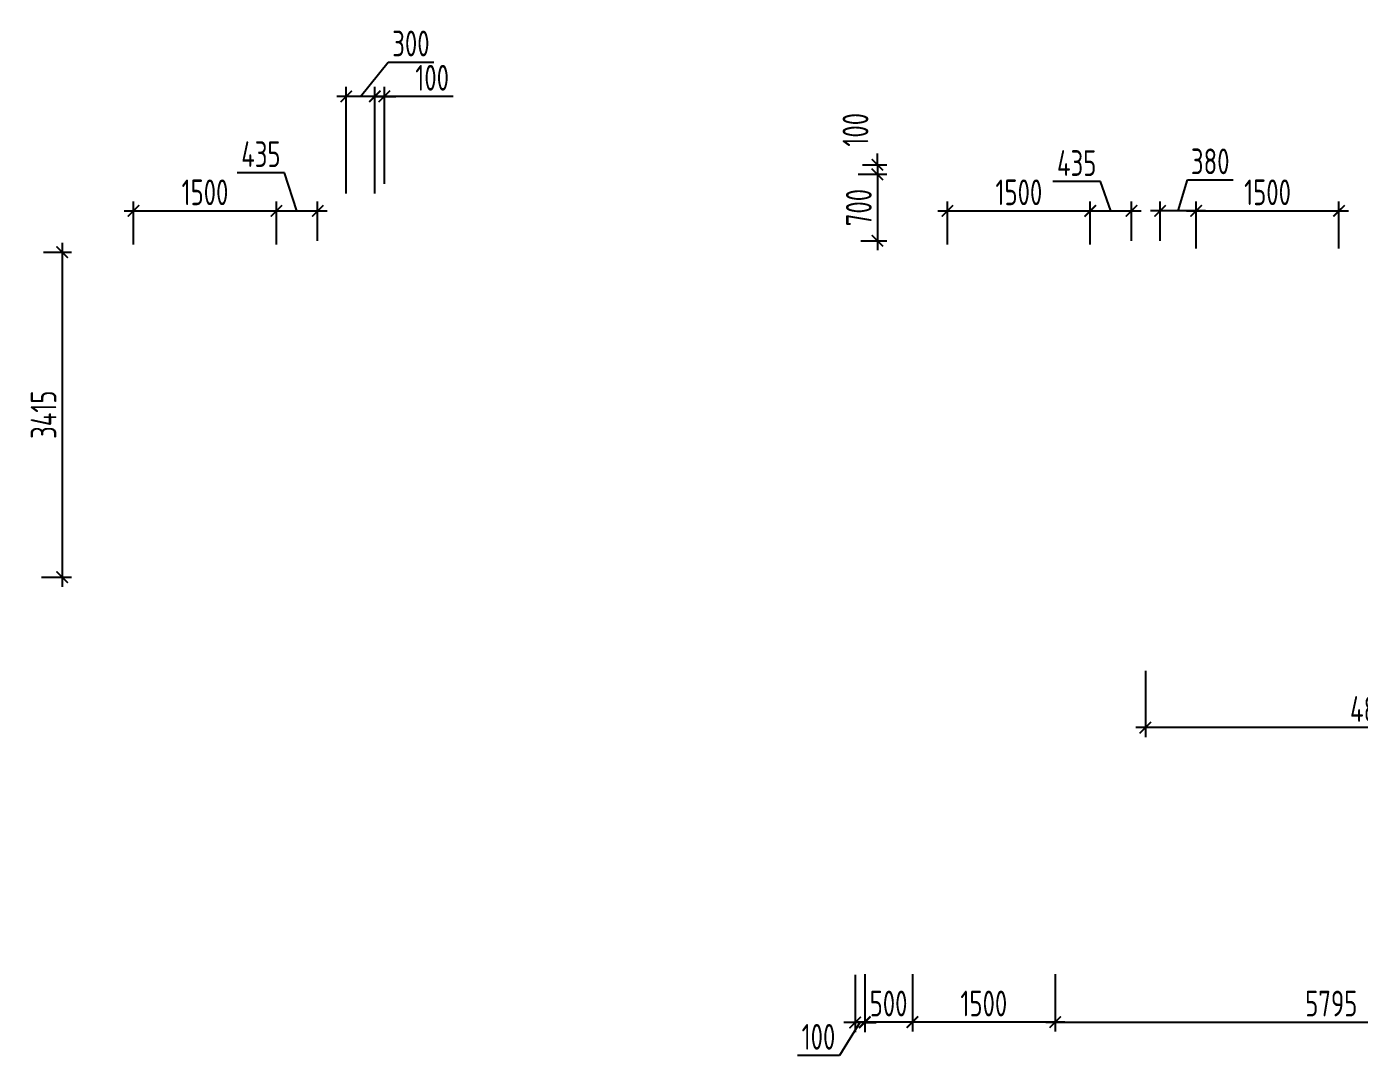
# Model space of a CAD drawing. Header units: millimetres. Extents: x -350007 to 535970, y -888 to 133718.
# Drawn here: x -45926 to -31934, y 70143 to 80949 of the extents above; entities that cross this region are included whole.
import ezdxf

# ---------------------------------------------------------------- set-up
doc = ezdxf.new("R2010")
doc.units = ezdxf.units.MM
doc.layers.add('АР_Размеры нов.', color=15, linetype='Continuous', lineweight=0)
doc.styles.add('ISOCPEUR', font='isocpeur.ttf', dxfattribs={"width": 0.7})
doc.dimstyles.new('R_100', dxfattribs={"dimtxt": 270, "dimasz": 120, "dimexe": 100, "dimexo": 0, "dimgap": 60, "dimtad": 1, "dimdec": 0, "dimrnd": 5, "dimzin": 0, "dimdsep": 46, "dimtxsty": 'ISOCPEUR', "dimblk": 'ARCHTICK', "dimcen": 0, "dimdle": 100, "dimclrd": 256, "dimclre": 256, "dimclrt": 256, "dimadec": 0, "dimazin": 0, "dimtfac": 2, "dimtdec": 0, "dimtofl": 0, "dimtmove": 1, "dimatfit": 3, "dimfxl": 1, "dimtvp": 3, "dimtolj": 1, "dimtzin": 0, "dimarcsym": 0})

# ---------------------------------------------------------------- blocks, each defined once
blk = doc.blocks.new('_ArchTick')
at = {"color": 0, "linetype": 'ByBlock', "const_width": 0.15}
blk.add_lwpolyline([(-0.5, -0.5), (0.5, 0.5)], dxfattribs=at)
blk = doc.blocks.new('*D2657')
at = {"layer": 'АР_Размеры нов.', "lineweight": -2, "ltscale": 100, "transparency": 16777216}
for p, q in [((-44804, 78660), (-44804, 79114)), ((-43304, 78660), (-43304, 79114)), ((-44904, 79014), (-43204, 79014))]:
    blk.add_line(p, q, dxfattribs=at)
at = {"layer": 'АР_Размеры нов.', "lineweight": -2, "ltscale": 100, "transparency": 16777216, "xscale": 120, "yscale": 120, "zscale": 120, "rotation": 180}
blk.add_blockref('_ArchTick', (-44804, 79014), dxfattribs=at)
at = {"layer": 'АР_Размеры нов.', "lineweight": -2, "ltscale": 100, "transparency": 16777216, "xscale": 120, "yscale": 120, "zscale": 120}
blk.add_blockref('_ArchTick', (-43304, 79014), dxfattribs=at)
at = {"layer": 'АР_Размеры нов.', "ltscale": 100, "transparency": 16777216, "insert": (-44054, 79209), "char_height": 270, "attachment_point": 5, "style": 'ISOCPEUR'}
blk.add_mtext('\\A1;1500', dxfattribs=at)
blk = doc.blocks.new('*D2658')
at = {"layer": 'АР_Размеры нов.', "lineweight": -2, "ltscale": 100, "transparency": 16777216}
for p, q in [((-36259, 78660), (-36259, 79114)), ((-34759, 78660), (-34759, 79114)), ((-36359, 79014), (-34659, 79014))]:
    blk.add_line(p, q, dxfattribs=at)
at = {"layer": 'АР_Размеры нов.', "lineweight": -2, "ltscale": 100, "transparency": 16777216, "xscale": 120, "yscale": 120, "zscale": 120, "rotation": 180}
blk.add_blockref('_ArchTick', (-36259, 79014), dxfattribs=at)
at = {"layer": 'АР_Размеры нов.', "lineweight": -2, "ltscale": 100, "transparency": 16777216, "xscale": 120, "yscale": 120, "zscale": 120}
blk.add_blockref('_ArchTick', (-34759, 79014), dxfattribs=at)
at = {"layer": 'АР_Размеры нов.', "ltscale": 100, "transparency": 16777216, "insert": (-35509, 79209), "char_height": 270, "attachment_point": 5, "style": 'ISOCPEUR'}
blk.add_mtext('\\A1;1500', dxfattribs=at)
blk = doc.blocks.new('*D2659')
at = {"layer": 'АР_Размеры нов.', "lineweight": -2, "ltscale": 100, "transparency": 16777216}
for p, q in [((-33648, 78620), (-33648, 79114)), ((-32148, 78620), (-32148, 79114)), ((-33748, 79014), (-32048, 79014))]:
    blk.add_line(p, q, dxfattribs=at)
at = {"layer": 'АР_Размеры нов.', "lineweight": -2, "ltscale": 100, "transparency": 16777216, "xscale": 120, "yscale": 120, "zscale": 120, "rotation": 180}
blk.add_blockref('_ArchTick', (-33648, 79014), dxfattribs=at)
at = {"layer": 'АР_Размеры нов.', "lineweight": -2, "ltscale": 100, "transparency": 16777216, "xscale": 120, "yscale": 120, "zscale": 120}
blk.add_blockref('_ArchTick', (-32148, 79014), dxfattribs=at)
at = {"layer": 'АР_Размеры нов.', "ltscale": 100, "transparency": 16777216, "insert": (-32898, 79209), "char_height": 270, "attachment_point": 5, "style": 'ISOCPEUR'}
blk.add_mtext('\\A1;1500', dxfattribs=at)
blk = doc.blocks.new('*D2686')
at = {"layer": 'АР_Размеры нов.', "lineweight": -2, "ltscale": 100, "transparency": 16777216}
for p, q in [((-36627, 70996), (-36627, 70393)), ((-35127, 70996), (-35127, 70393)), ((-35027, 70493), (-36727, 70493))]:
    blk.add_line(p, q, dxfattribs=at)
at = {"layer": 'АР_Размеры нов.', "lineweight": -2, "ltscale": 100, "transparency": 16777216, "xscale": 120, "yscale": 120, "zscale": 120, "rotation": 180}
blk.add_blockref('_ArchTick', (-36627, 70493), dxfattribs=at)
at = {"layer": 'АР_Размеры нов.', "lineweight": -2, "ltscale": 100, "transparency": 16777216, "xscale": 120, "yscale": 120, "zscale": 120}
blk.add_blockref('_ArchTick', (-35127, 70493), dxfattribs=at)
at = {"layer": 'АР_Размеры нов.', "ltscale": 100, "transparency": 16777216, "insert": (-35877, 70688), "char_height": 270, "attachment_point": 5, "style": 'ISOCPEUR'}
blk.add_mtext('\\A1;1500', dxfattribs=at)
blk = doc.blocks.new('*D1966')
at = {"layer": 'АР_Размеры нов.', "lineweight": -2, "ltscale": 500, "transparency": 16777216}
for p, q in [((-34181, 74184), (-34181, 73486)), ((-29331, 74184), (-29331, 73486)), ((-29231, 73586), (-34281, 73586))]:
    blk.add_line(p, q, dxfattribs=at)
at = {"layer": 'АР_Размеры нов.', "lineweight": -2, "ltscale": 500, "transparency": 16777216, "xscale": 120, "yscale": 120, "zscale": 120, "rotation": 180}
blk.add_blockref('_ArchTick', (-34181, 73586), dxfattribs=at)
at = {"layer": 'АР_Размеры нов.', "lineweight": -2, "ltscale": 500, "transparency": 16777216, "xscale": 120, "yscale": 120, "zscale": 120}
blk.add_blockref('_ArchTick', (-29331, 73586), dxfattribs=at)
at = {"layer": 'АР_Размеры нов.', "lineweight": 13, "ltscale": 500, "transparency": 16777216, "insert": (-31756, 73781), "char_height": 270, "attachment_point": 5, "style": 'ISOCPEUR'}
blk.add_mtext('\\A1;4850', dxfattribs=at)
blk = doc.blocks.new('*D1840')
at = {"layer": 'АР_Размеры нов.', "lineweight": -2, "ltscale": 500, "transparency": 16777216}
for p, q in [((-42421, 80217), (-42131, 80577)), ((-42131, 80577), (-41652, 80577)), ((-42571, 79198), (-42571, 80317)), ((-42271, 79198), (-42271, 80317)), ((-42171, 80217), (-42671, 80217))]:
    blk.add_line(p, q, dxfattribs=at)
at = {"layer": 'АР_Размеры нов.', "lineweight": -2, "ltscale": 500, "transparency": 16777216, "xscale": 120, "yscale": 120, "zscale": 120, "rotation": 180}
blk.add_blockref('_ArchTick', (-42571, 80217), dxfattribs=at)
at = {"layer": 'АР_Размеры нов.', "lineweight": -2, "ltscale": 500, "transparency": 16777216, "xscale": 120, "yscale": 120, "zscale": 120}
blk.add_blockref('_ArchTick', (-42271, 80217), dxfattribs=at)
at = {"layer": 'АР_Размеры нов.', "lineweight": 13, "ltscale": 500, "transparency": 16777216, "insert": (-41892, 80772), "char_height": 270, "attachment_point": 5, "style": 'ISOCPEUR'}
blk.add_mtext('\\A1;300', dxfattribs=at)
blk = doc.blocks.new('*D1841')
at = {"layer": 'АР_Размеры нов.', "lineweight": -2, "ltscale": 500, "transparency": 16777216}
for p, q in [((-42271, 79298), (-42271, 80317)), ((-42171, 79298), (-42171, 80317)), ((-42271, 80217), (-42391, 80217)), ((-42271, 80217), (-42171, 80217)), ((-42171, 80217), (-42051, 80217)), ((-41449, 80217), (-42171, 80217))]:
    blk.add_line(p, q, dxfattribs=at)
at = {"layer": 'АР_Размеры нов.', "lineweight": -2, "ltscale": 500, "transparency": 16777216, "xscale": 120, "yscale": 120, "zscale": 120}
blk.add_blockref('_ArchTick', (-42271, 80217), dxfattribs=at)
at = {"layer": 'АР_Размеры нов.', "lineweight": -2, "ltscale": 500, "transparency": 16777216, "xscale": 120, "yscale": 120, "zscale": 120, "rotation": 180}
blk.add_blockref('_ArchTick', (-42171, 80217), dxfattribs=at)
at = {"layer": 'АР_Размеры нов.', "lineweight": 13, "ltscale": 500, "transparency": 16777216, "insert": (-41669, 80412), "char_height": 270, "attachment_point": 5, "style": 'ISOCPEUR'}
blk.add_mtext('\\A1;100', dxfattribs=at)
blk = doc.blocks.new('*D1842')
at = {"layer": 'АР_Размеры нов.', "lineweight": -2, "ltscale": 500, "transparency": 16777216}
for p, q in [((-43218, 79415), (-43716, 79415)), ((-43088, 79014), (-43218, 79415)), ((-43304, 78660), (-43304, 79114)), ((-42871, 78700), (-42871, 79114)), ((-43404, 79014), (-42771, 79014))]:
    blk.add_line(p, q, dxfattribs=at)
at = {"layer": 'АР_Размеры нов.', "lineweight": -2, "ltscale": 500, "transparency": 16777216, "xscale": 120, "yscale": 120, "zscale": 120, "rotation": 180}
blk.add_blockref('_ArchTick', (-43304, 79014), dxfattribs=at)
at = {"layer": 'АР_Размеры нов.', "lineweight": -2, "ltscale": 500, "transparency": 16777216, "xscale": 120, "yscale": 120, "zscale": 120}
blk.add_blockref('_ArchTick', (-42871, 79014), dxfattribs=at)
at = {"layer": 'АР_Размеры нов.', "lineweight": 13, "ltscale": 500, "transparency": 16777216, "insert": (-43467, 79610), "char_height": 270, "attachment_point": 5, "style": 'ISOCPEUR'}
blk.add_mtext('\\A1;435', dxfattribs=at)
blk = doc.blocks.new('*D1843')
at = {"layer": 'АР_Размеры нов.', "lineweight": -2, "ltscale": 500, "transparency": 16777216}
for p, q in [((-36994, 79498), (-36994, 79618)), ((-37149, 79498), (-36894, 79498)), ((-37172, 79398), (-36894, 79398)), ((-36994, 79398), (-36994, 79278))]:
    blk.add_line(p, q, dxfattribs=at)
at = {"layer": 'АР_Размеры нов.', "lineweight": -2, "ltscale": 500, "transparency": 16777216, "xscale": 120, "yscale": 120, "zscale": 120}
for p, rotation in [((-36994, 79498), 270), ((-36994, 79398), 90)]:
    blk.add_blockref('_ArchTick', p, dxfattribs=dict(at, rotation=rotation))
at = {"layer": 'АР_Размеры нов.', "lineweight": 13, "ltscale": 500, "transparency": 16777216, "insert": (-37224, 79866), "char_height": 270, "attachment_point": 5, "rotation": 90, "style": 'ISOCPEUR'}
blk.add_mtext('\\A1;100', dxfattribs=at)
blk = doc.blocks.new('*D1844')
at = {"layer": 'АР_Размеры нов.', "lineweight": -2, "ltscale": 500, "transparency": 16777216}
for p, q in [((-36994, 79498), (-36994, 78600)), ((-37196, 79398), (-36894, 79398)), ((-37167, 78700), (-36894, 78700))]:
    blk.add_line(p, q, dxfattribs=at)
at = {"layer": 'АР_Размеры нов.', "lineweight": -2, "ltscale": 500, "transparency": 16777216, "xscale": 120, "yscale": 120, "zscale": 120}
for p, rotation in [((-36994, 79398), 90), ((-36994, 78700), 270)]:
    blk.add_blockref('_ArchTick', p, dxfattribs=dict(at, rotation=rotation))
at = {"layer": 'АР_Размеры нов.', "lineweight": 13, "ltscale": 500, "transparency": 16777216, "insert": (-37189, 79049), "char_height": 270, "attachment_point": 5, "rotation": 90, "style": 'ISOCPEUR'}
blk.add_mtext('\\A1;700', dxfattribs=at)
blk = doc.blocks.new('*D1847')
at = {"layer": 'АР_Размеры нов.', "lineweight": -2, "ltscale": 500, "transparency": 16777216}
for p, q in [((-33837, 79014), (-33739, 79339)), ((-33739, 79339), (-33260, 79339)), ((-34026, 78700), (-34026, 79114)), ((-33648, 78620), (-33648, 79114)), ((-33548, 79014), (-34126, 79014))]:
    blk.add_line(p, q, dxfattribs=at)
at = {"layer": 'АР_Размеры нов.', "lineweight": -2, "ltscale": 500, "transparency": 16777216, "xscale": 120, "yscale": 120, "zscale": 120, "rotation": 180}
blk.add_blockref('_ArchTick', (-34026, 79014), dxfattribs=at)
at = {"layer": 'АР_Размеры нов.', "lineweight": -2, "ltscale": 500, "transparency": 16777216, "xscale": 120, "yscale": 120, "zscale": 120}
blk.add_blockref('_ArchTick', (-33648, 79014), dxfattribs=at)
at = {"layer": 'АР_Размеры нов.', "lineweight": 13, "ltscale": 500, "transparency": 16777216, "insert": (-33500, 79534), "char_height": 270, "attachment_point": 5, "style": 'ISOCPEUR'}
blk.add_mtext('\\A1;380', dxfattribs=at)
blk = doc.blocks.new('*D1848')
at = {"layer": 'АР_Размеры нов.', "lineweight": -2, "ltscale": 500, "transparency": 16777216}
for p, q in [((-34653, 79321), (-35151, 79321)), ((-34543, 79014), (-34653, 79321)), ((-34759, 78660), (-34759, 79114)), ((-34326, 78700), (-34326, 79114)), ((-34859, 79014), (-34226, 79014))]:
    blk.add_line(p, q, dxfattribs=at)
at = {"layer": 'АР_Размеры нов.', "lineweight": -2, "ltscale": 500, "transparency": 16777216, "xscale": 120, "yscale": 120, "zscale": 120, "rotation": 180}
blk.add_blockref('_ArchTick', (-34759, 79014), dxfattribs=at)
at = {"layer": 'АР_Размеры нов.', "lineweight": -2, "ltscale": 500, "transparency": 16777216, "xscale": 120, "yscale": 120, "zscale": 120}
blk.add_blockref('_ArchTick', (-34326, 79014), dxfattribs=at)
at = {"layer": 'АР_Размеры нов.', "lineweight": 13, "ltscale": 500, "transparency": 16777216, "insert": (-34902, 79516), "char_height": 270, "attachment_point": 5, "style": 'ISOCPEUR'}
blk.add_mtext('\\A1;435', dxfattribs=at)
blk = doc.blocks.new('*D2083')
at = {"layer": 'АР_Размеры нов.', "lineweight": -2, "ltscale": 500, "transparency": 16777216}
for p, q in [((-35127, 70996), (-35127, 70393)), ((-29331, 70996), (-29331, 70393)), ((-35227, 70493), (-29231, 70493))]:
    blk.add_line(p, q, dxfattribs=at)
at = {"layer": 'АР_Размеры нов.', "lineweight": -2, "ltscale": 500, "transparency": 16777216, "xscale": 120, "yscale": 120, "zscale": 120, "rotation": 180}
blk.add_blockref('_ArchTick', (-35127, 70493), dxfattribs=at)
at = {"layer": 'АР_Размеры нов.', "lineweight": -2, "ltscale": 500, "transparency": 16777216, "xscale": 120, "yscale": 120, "zscale": 120}
blk.add_blockref('_ArchTick', (-29331, 70493), dxfattribs=at)
at = {"layer": 'АР_Размеры нов.', "lineweight": 13, "ltscale": 500, "transparency": 16777216, "insert": (-32229, 70688), "char_height": 270, "attachment_point": 5, "style": 'ISOCPEUR'}
blk.add_mtext('\\A1;5795', dxfattribs=at)
blk = doc.blocks.new('*D2085')
at = {"layer": 'АР_Размеры нов.', "lineweight": -2, "ltscale": 500, "transparency": 16777216}
for p, q in [((-37127, 70996), (-37127, 70393)), ((-36627, 70996), (-36627, 70393)), ((-36527, 70493), (-37227, 70493))]:
    blk.add_line(p, q, dxfattribs=at)
at = {"layer": 'АР_Размеры нов.', "lineweight": -2, "ltscale": 500, "transparency": 16777216, "xscale": 120, "yscale": 120, "zscale": 120, "rotation": 180}
blk.add_blockref('_ArchTick', (-37127, 70493), dxfattribs=at)
at = {"layer": 'АР_Размеры нов.', "lineweight": -2, "ltscale": 500, "transparency": 16777216, "xscale": 120, "yscale": 120, "zscale": 120}
blk.add_blockref('_ArchTick', (-36627, 70493), dxfattribs=at)
at = {"layer": 'АР_Размеры нов.', "lineweight": 13, "ltscale": 500, "transparency": 16777216, "insert": (-36877, 70688), "char_height": 270, "attachment_point": 5, "style": 'ISOCPEUR'}
blk.add_mtext('\\A1;500', dxfattribs=at)
blk = doc.blocks.new('*D2086')
at = {"layer": 'АР_Размеры нов.', "lineweight": -2, "ltscale": 500, "transparency": 16777216}
for p, q in [((-37228, 70990), (-37228, 70388)), ((-37127, 70996), (-37127, 70388)), ((-37178, 70488), (-37393, 70143)), ((-37228, 70488), (-37348, 70488)), ((-37127, 70488), (-37228, 70488)), ((-37127, 70488), (-37007, 70488)), ((-37393, 70143), (-37834, 70143))]:
    blk.add_line(p, q, dxfattribs=at)
at = {"layer": 'АР_Размеры нов.', "lineweight": -2, "ltscale": 500, "transparency": 16777216, "xscale": 120, "yscale": 120, "zscale": 120}
blk.add_blockref('_ArchTick', (-37228, 70488), dxfattribs=at)
at = {"layer": 'АР_Размеры нов.', "lineweight": -2, "ltscale": 500, "transparency": 16777216, "xscale": 120, "yscale": 120, "zscale": 120, "rotation": 180}
blk.add_blockref('_ArchTick', (-37127, 70488), dxfattribs=at)
at = {"layer": 'АР_Размеры нов.', "lineweight": 13, "ltscale": 500, "transparency": 16777216, "insert": (-37613, 70338), "char_height": 270, "attachment_point": 5, "style": 'ISOCPEUR'}
blk.add_mtext('\\A1;100', dxfattribs=at)
blk = doc.blocks.new('*D2089')
at = {"layer": 'АР_Размеры нов.', "lineweight": -2, "ltscale": 500, "transparency": 16777216}
for p, q in [((-45554, 78680), (-45554, 75066)), ((-45749, 78580), (-45454, 78580)), ((-45770, 75166), (-45454, 75166))]:
    blk.add_line(p, q, dxfattribs=at)
at = {"layer": 'АР_Размеры нов.', "lineweight": -2, "ltscale": 500, "transparency": 16777216, "xscale": 120, "yscale": 120, "zscale": 120}
for p, rotation in [((-45554, 78580), 90), ((-45554, 75166), 270)]:
    blk.add_blockref('_ArchTick', p, dxfattribs=dict(at, rotation=rotation))
at = {"layer": 'АР_Размеры нов.', "lineweight": 13, "ltscale": 500, "transparency": 16777216, "insert": (-45749, 76873), "char_height": 270, "attachment_point": 5, "rotation": 90, "style": 'ISOCPEUR'}
blk.add_mtext('\\A1;3415', dxfattribs=at)

msp = doc.modelspace()

# ---------------------------------------------------------------- dimensions: what is measured, and where the dimension line sits
at = {"layer": 'АР_Размеры нов.', "lineweight": 13, "ltscale": 500}
for base, p1, p2, override, picture, middle in [((-42570.8, 80217.3), (-42270.8, 79198.3), (-42570.8, 79198.3), {"dimpost": '\\X'}, '*D1840', (-42071.4, 80577.1)), ((-42170.8, 80217.3), (-42270.8, 79298.3), (-42170.8, 79298.3), {"dimpost": '\\X'}, '*D1841', (-41669.2, 80116.4)), ((-42870.7, 79013.9), (-43304.4, 78660.4), (-42870.7, 78700.3), {"dimpost": '\\X', "dimfxl": 2.5, "dimarcsym": 1}, '*D1842', (-43277.5, 79415.4)), ((-34325.7, 79013.9), (-34759.4, 78660.4), (-34325.7, 78700.3), {"dimpost": '\\X', "dimfxl": 2.5, "dimarcsym": 1}, '*D1848', (-34712.7, 79320.7)), ((-37228, 70488.1), (-37127.3, 70995.7), (-37228, 70990.4), {"dimpost": '\\X', "dimfxl": 2.5, "dimarcsym": 2}, '*D2086', (-37452.7, 70143.4))]:
    dim = msp.add_linear_dim(base=base, p1=p1, p2=p2, dimstyle='R_100', override=override, dxfattribs=at)
    dim.commit()
    dim.dimension.update_dxf_attribs({"geometry": picture, "text_midpoint": middle, "dimtype": 160})
dim = msp.add_linear_dim(base=(-36994.3, 79498.5), p1=(-37172, 79398.5), p2=(-37149.4, 79498.5), angle=90, dimstyle='R_100', override={"dimpost": '\\X'}, dxfattribs=at)
dim.commit()
dim.dimension.update_dxf_attribs({"geometry": '*D1843', "text_midpoint": (-37029.2, 79865.8), "dimtype": 160})
for base, p1, p2, override, picture, middle in [((-34025.7, 79013.9), (-33647.8, 78620.3), (-34025.7, 78700.3), {"dimpost": '\\X', "dimfxl": 2.5, "dimarcsym": 1}, '*D1847', (-33679.3, 79533.9)), ((-34180.7, 73585.5), (-29330.7, 74184.5), (-34180.7, 74184.5), {"dimpost": '\\X'}, '*D1966', (-31755.7, 73780.5)), ((-37127.3, 70493.3), (-36627.3, 70995.7), (-37127.3, 70995.7), {"dimpost": '\\X', "dimfxl": 2.5, "dimarcsym": 2}, '*D2085', (-36877.3, 70688.3)), ((-29330.7, 70493.3), (-35127.3, 70995.7), (-29330.7, 70995.7), {"dimpost": '\\X', "dimfxl": 2.5, "dimarcsym": 2}, '*D2083', (-32229, 70688.3))]:
    dim = msp.add_linear_dim(base=base, p1=p1, p2=p2, dimstyle='R_100', override=override, dxfattribs=at)
    dim.commit()
    dim.dimension.update_dxf_attribs({"geometry": picture, "text_midpoint": middle})
for base, p1, p2, picture, middle in [((-36994.3, 78699.5), (-37195.5, 79398.5), (-37166.9, 78699.5), '*D1844', (-37189.3, 79049)), ((-45554.2, 75165.7), (-45748.6, 78580.3), (-45770, 75165.7), '*D2089', (-45749.2, 76873))]:
    dim = msp.add_linear_dim(base=base, p1=p1, p2=p2, angle=90, dimstyle='R_100', override={"dimpost": '\\X'}, dxfattribs=at)
    dim.commit()
    dim.dimension.update_dxf_attribs({"geometry": picture, "text_midpoint": middle})
at = {"layer": 'АР_Размеры нов.', "ltscale": 100}
for base, p1, p2, override, picture, middle in [((-43304.4, 79013.9), (-44804.4, 78660.4), (-43304.4, 78660.4), {"dimpost": '\\X', "dimfxl": 2.5, "dimarcsym": 1}, '*D2657', (-44054.4, 79208.9)), ((-34759.4, 79013.9), (-36259.4, 78660.4), (-34759.4, 78660.4), {"dimpost": '\\X', "dimfxl": 2.5, "dimarcsym": 1}, '*D2658', (-35509.4, 79208.9)), ((-32147.8, 79013.9), (-33647.8, 78620.3), (-32147.8, 78620.3), {"dimpost": '\\X', "dimfxl": 2.5, "dimarcsym": 1}, '*D2659', (-32897.8, 79208.9)), ((-36627.3, 70493.3), (-35127.3, 70995.7), (-36627.3, 70995.7), {"dimpost": '\\X', "dimfxl": 2.5, "dimarcsym": 2}, '*D2686', (-35877.3, 70688.3))]:
    dim = msp.add_linear_dim(base=base, p1=p1, p2=p2, dimstyle='R_100', override=override, dxfattribs=at)
    dim.commit()
    dim.dimension.update_dxf_attribs({"geometry": picture, "text_midpoint": middle})

doc.saveas('drawing.dxf')
